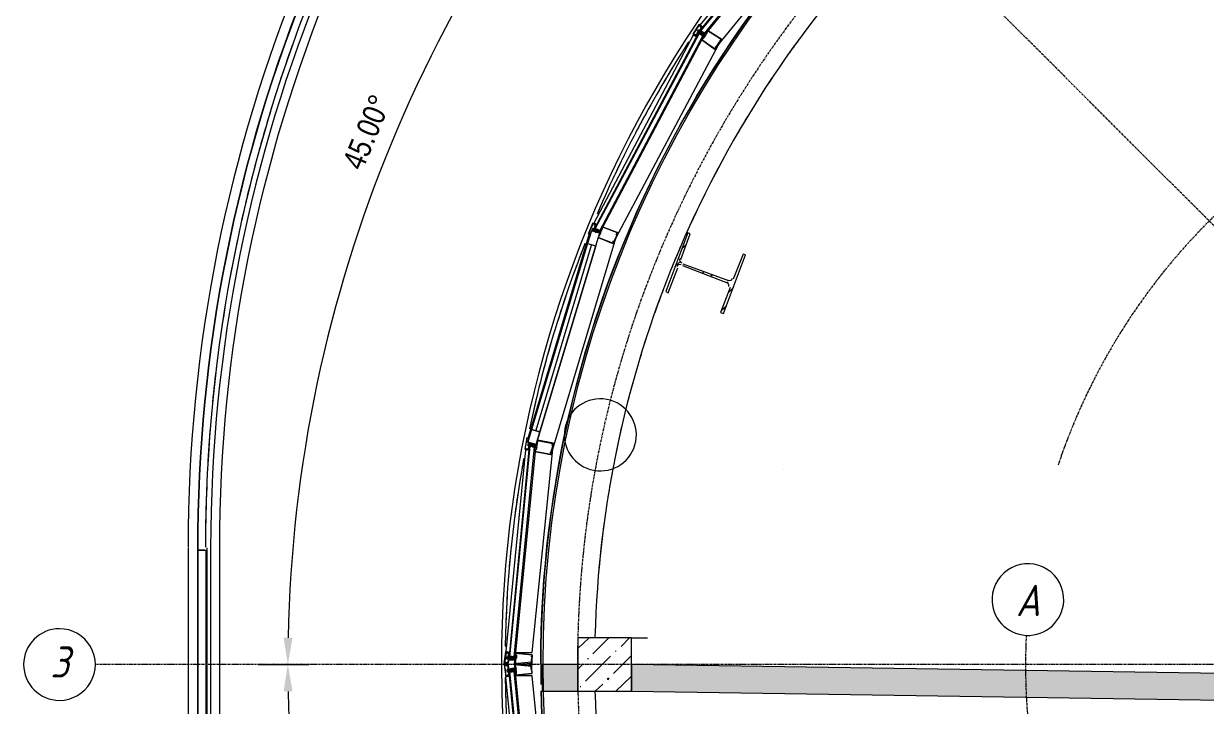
# Model space of a CAD drawing. Header units: millimetres. Extents: x 223 to 163467, y -12002 to 99672.
# Drawn here: x 88694 to 95294, y -280 to 3530 of the extents above; entities that cross this region are included whole.
import ezdxf

# ---------------------------------------------------------------- set-up
doc = ezdxf.new("R2010")
doc.units = ezdxf.units.MM
doc.linetypes.add('ADSK_Линия сетки', pattern=[21, 12, -3, 3, -3])
for name, color, linetype, lineweight in [('A-ANNO-DIMS', 7, 'Continuous', 9), ('S-GRID', 7, 'Continuous', 9), ('S-GRID-IDEN', 7, 'Continuous', 9)]:
    doc.layers.add(name, color=color, linetype=linetype, lineweight=lineweight)
for name, color, linetype in [('PDF _0', 1, 'Continuous'), ('PDF _A-AREA', 7, 'Continuous'), ('PDF _A-CLNG', 7, 'Continuous'), ('PDF _A-DETL', 7, 'Continuous'), ('PDF _A-DETL-GENF', 7, 'Continuous'), ('PDF _A-FLOR', 7, 'Continuous'), ('PDF _A-GLAZ', 7, 'Continuous'), ('PDF _A-GLAZ-CURT', 7, 'Continuous'), ('PDF _A-GLAZ-CWMG', 7, 'Continuous'), ('PDF _A-WALL', 7, 'Continuous'), ('PDF _A-WALL-PATT', 7, 'Continuous'), ('PDF _I-WALL', 7, 'Continuous'), ('PDF _S-BEAM', 7, 'Continuous'), ('PDF _S-COLS', 7, 'Continuous'), ('PDF _S-GRID-IDEN', 7, 'Continuous'), ('PDF _Ограждение', 7, 'Continuous')]:
    doc.layers.add(name, color=color, linetype=linetype)
doc.styles.add('GOST Common_I', font='ARIALN.TTF', dxfattribs={"height": 175})
doc.styles.add('GOST Common_I_6', font='ARIALN.TTF', dxfattribs={"height": 125})
doc.dimstyles.new('Диагональ_-_Gost_2_5мм', dxfattribs={"dimscale": 304.8, "dimtxt": 125.714375, "dimasz": 0.492126, "dimexe": 0.393701, "dimexo": 0.246063, "dimgap": 0.287073, "dimtad": 1, "dimdec": 0, "dimzin": 0, "dimdsep": 46, "dimtxsty": 'GOST Common_I_6', "dimsah": 1, "dimcen": 0.09, "dimdle": 0.393701, "dimazin": 0, "dimtfac": 1, "dimtdec": 4, "dimtix": 1, "dimtmove": 0, "dimatfit": 3, "dimfxl": 1, "dimtvp": 1, "dimtfill": 1, "dimtolj": 1, "dimtzin": 0, "dimarcsym": 2})

# ---------------------------------------------------------------- blocks, each defined once
blk = doc.blocks.new('Ось сетки - D8-489723-1 этаж')
at = {"layer": 'S-GRID-IDEN'}
for start, end in [(360, 180), (180, 360)]:
    blk.add_arc((0, 0), 4, start, end, dxfattribs=at)
blk = doc.blocks.new('*D333')
at = {"layer": 'A-ANNO-DIMS', "color": 0, "lineweight": -2, "transparency": 16777216}
for p, q in [((81110.1, 24600.2), (81311.7, 24398.7)), ((78830.9, 19097.7), (79115.9, 19097.7))]:
    blk.add_line(p, q, dxfattribs=at)
blk.add_arc((86612.7, 19097.7), 7616.7, 136.12837, 178.87163, dxfattribs=at)
at = {"layer": 'A-ANNO-DIMS', "color": 0, "transparency": 16777216}
for points in [[(81104, 24393.9), (81139.7, 24358.9), (81226.8, 24483.5)], [(79022.4, 19247.4), (78972.4, 19247.9), (78995.9, 19097.7)]]:
    blk.add_solid(points, dxfattribs=at)
at = {"layer": 'Defpoints', "color": 0, "transparency": 16777216}
for p in [(81057.1, 24653.2), (80016.4, 22906), (78755.9, 19097.7), (86612.7, 19097.7)]:
    blk.add_point(p, dxfattribs=at)
at = {"layer": 'A-ANNO-DIMS', "color": 0, "transparency": 16777216, "insert": (79437.1, 22069.9), "char_height": 125, "width": 588.088, "attachment_point": 5, "rotation": 67.5, "style": 'GOST Common_I_6', "bg_fill": 3, "box_fill_scale": 1.1, "bg_fill_color": 256, "bg_fill_true_color": 13158600, "bg_fill_transparency": 0}
blk.add_mtext('\\A1;45.00°', dxfattribs=at)
blk = doc.blocks.new('*D334')
at = {"layer": 'A-ANNO-DIMS', "color": 0, "lineweight": -2, "transparency": 16777216}
for p, q in [((86612.7, 26879.4), (86612.7, 26594.4)), ((81110.1, 24600.2), (81311.7, 24398.7))]:
    blk.add_line(p, q, dxfattribs=at)
blk.add_arc((86612.7, 19097.7), 7616.7, 91.12837, 133.87163, dxfattribs=at)
at = {"layer": 'A-ANNO-DIMS', "color": 0, "transparency": 16777216}
for points in [[(86462.4, 26737.9), (86462.9, 26687.9), (86612.7, 26714.4)], [(81351.4, 24570.7), (81316.4, 24606.4), (81226.8, 24483.5)]]:
    blk.add_solid(points, dxfattribs=at)
at = {"layer": 'Defpoints', "color": 0, "transparency": 16777216}
for p in [(86612.7, 26954.4), (84641.3, 26454.9), (81057.1, 24653.2), (86612.7, 19097.7)]:
    blk.add_point(p, dxfattribs=at)
at = {"layer": 'A-ANNO-DIMS', "color": 0, "transparency": 16777216, "insert": (83640.4, 26273.2), "char_height": 125, "width": 588.088, "attachment_point": 5, "rotation": 22.5, "style": 'GOST Common_I_6', "bg_fill": 3, "box_fill_scale": 1.1, "bg_fill_color": 256, "bg_fill_true_color": 13158600, "bg_fill_transparency": 0}
blk.add_mtext('\\A1;45.00°', dxfattribs=at)
blk = doc.blocks.new('*D339')
at = {"layer": 'A-ANNO-DIMS', "color": 0, "lineweight": -2, "transparency": 16777216}
for p, q in [((78830.9, 19097.7), (79115.9, 19097.7)), ((81110.1, 13595.1), (81311.7, 13796.7))]:
    blk.add_line(p, q, dxfattribs=at)
blk.add_arc((86612.7, 19097.7), 7616.7, 181.12837, 223.87163, dxfattribs=at)
at = {"layer": 'A-ANNO-DIMS', "color": 0, "transparency": 16777216}
for points in [[(78972.4, 18947.4), (79022.4, 18947.9), (78995.9, 19097.7)], [(81139.7, 13836.4), (81104, 13801.4), (81226.8, 13711.8)]]:
    blk.add_solid(points, dxfattribs=at)
at = {"layer": 'Defpoints', "color": 0, "transparency": 16777216}
for p in [(78755.9, 19097.7), (86612.7, 19097.7), (79255.5, 17126.3), (81057.1, 13542.1)]:
    blk.add_point(p, dxfattribs=at)
at = {"layer": 'A-ANNO-DIMS', "color": 0, "transparency": 16777216, "insert": (79714.3, 16240.3), "char_height": 125, "width": 588.088, "attachment_point": 5, "rotation": 292.5, "style": 'GOST Common_I_6', "bg_fill": 3, "box_fill_scale": 1.1, "bg_fill_color": 256, "bg_fill_true_color": 13158600, "bg_fill_transparency": 0}
blk.add_mtext('\\A1;45.00°', dxfattribs=at)
blk = doc.blocks.new('*D340')
at = {"layer": 'A-ANNO-DIMS', "color": 0, "lineweight": -2, "transparency": 16777216}
for p, q in [((81110.1, 13595.1), (81311.7, 13796.7)), ((86612.7, 11315.9), (86612.7, 11600.9))]:
    blk.add_line(p, q, dxfattribs=at)
blk.add_arc((86612.7, 19097.7), 7616.7, 226.12837, 268.87163, dxfattribs=at)
at = {"layer": 'A-ANNO-DIMS', "color": 0, "transparency": 16777216}
for points in [[(81316.4, 13588.9), (81351.4, 13624.6), (81226.8, 13711.8)], [(86462.9, 11507.4), (86462.4, 11457.4), (86612.7, 11480.9)]]:
    blk.add_solid(points, dxfattribs=at)
at = {"layer": 'Defpoints', "color": 0, "transparency": 16777216}
for p in [(86612.7, 19097.7), (81057.1, 13542.1), (82804.3, 12501.4), (86612.7, 11240.9)]:
    blk.add_point(p, dxfattribs=at)
at = {"layer": 'A-ANNO-DIMS', "color": 0, "transparency": 16777216, "insert": (83755.3, 12199.3), "char_height": 125, "width": 588.088, "attachment_point": 5, "rotation": 337.5, "style": 'GOST Common_I_6', "bg_fill": 3, "box_fill_scale": 1.1, "bg_fill_color": 256, "bg_fill_true_color": 13158600, "bg_fill_transparency": 0}
blk.add_mtext('\\A1;45.00°', dxfattribs=at)
blk = doc.blocks.new('оси')
at = {"layer": 'S-GRID', "linetype": 'ADSK_Линия сетки'}
for q in [(80374.1, 25336.2), (77921.9, 19097.7)]:
    blk.add_line((86612.7, 19097.7), q, dxfattribs=at)
blk.add_arc((86612.7, 19097.7), 6000, 192.09621, 182.95219, dxfattribs=at)
at = {"layer": 'S-GRID-IDEN', "xscale": 49.99999999999999, "yscale": 49.99999999999999, "zscale": 49.99999999999999, "rotation": 89.99999999989244}
blk.add_blockref('Ось сетки - D8-489723-1 этаж', (77721.9, 19097.7), dxfattribs=at)
at = {"layer": 'S-GRID-IDEN', "insert": (77674, 19201), "char_height": 175, "width": 140.696, "attachment_point": 1, "rotation": 358.79969, "style": 'GOST Common_I'}
blk.add_mtext('\\fGOST Common|b0|i1|c204|p34|;\\W.9;3', dxfattribs=at)
at = {"layer": 'A-ANNO-DIMS'}
dim = blk.add_angular_dim_3p(base=(80016.4, 22906), center=(86612.7, 19097.7), p1=(81057.1, 24653.2), p2=(78755.9, 19097.7), dimstyle='Диагональ_-_Gost_2_5мм', override={"dimpost": '<>', "dimfxl": 6013.290219}, dxfattribs=at)
dim.commit()
dim.dimension.update_dxf_attribs({"geometry": '*D333', "text_midpoint": (79437.1, 22069.9)})
dim = blk.add_angular_dim_3p(base=(84641.3, 26454.9), center=(86612.7, 19097.7), p1=(86612.7, 26954.4), p2=(81057.1, 24653.2), dimstyle='Диагональ_-_Gost_2_5мм', override={"dimpost": '<>', "dimfxl": 6013.290219}, dxfattribs=at)
dim.commit()
dim.dimension.update_dxf_attribs({"geometry": '*D334', "text_midpoint": (83640.4, 26273.2)})
at = {"layer": 'S-GRID-IDEN', "xscale": 49.99999999999998, "yscale": 49.99999999999998, "zscale": 49.99999999999998, "rotation": 357.3315052165576}
blk.add_blockref('Ось сетки - D8-489723-1 этаж', (83125.8, 19460.4), dxfattribs=at)
at = {"layer": 'S-GRID-IDEN', "insert": (83059.4, 19542.9), "char_height": 175, "width": 180.38, "attachment_point": 1, "style": 'GOST Common_I'}
blk.add_mtext('\\fGOST Common|b0|i1|c204|p34|;\\W.9;А', dxfattribs=at)
at = {"layer": 'A-ANNO-DIMS'}
dim = blk.add_angular_dim_3p(base=(79255.5, 17126.3), center=(86612.7, 19097.7), p1=(78755.9, 19097.7), p2=(81057.1, 13542.1), dimstyle='Диагональ_-_Gost_2_5мм', override={"dimpost": '<>', "dimfxl": 6013.290219}, dxfattribs=at)
dim.commit()
dim.dimension.update_dxf_attribs({"geometry": '*D339', "text_midpoint": (79714.3, 16240.3)})
dim = blk.add_angular_dim_3p(base=(82804.3, 12501.4), center=(86612.7, 19097.7), p1=(81057.1, 13542.1), p2=(86612.7, 11240.9), dimstyle='Диагональ_-_Gost_2_5мм', override={"dimpost": '<>', "dimfxl": 6013.290219}, dxfattribs=at)
dim.commit()
dim.dimension.update_dxf_attribs({"geometry": '*D340', "text_midpoint": (83755.3, 12199.3)})
at = {"layer": 'S-GRID', "linetype": 'ADSK_Линия сетки'}
blk.add_arc((86612.7, 19097.7), 3500, 177.33151, 161.43745, dxfattribs=at)

msp = doc.modelspace()

# ---------------------------------------------------------------- hatches: boundary and pattern name
at = {"layer": 'PDF _A-WALL-PATT', "lineweight": 15, "true_color": 0xc0c0c0, "transparency": 33554559}
for points in [[(91786.6, -47), (91587.7, -47), (91587.7, -195.2), (91786.6, -195.2)], [(95384.9, -97.8), (92087.2, -47), (92087.2, -195.2), (95384.9, -246)]]:
    msp.add_hatch(color=9, dxfattribs=at).paths.add_polyline_path(points)
at = {"layer": 'PDF _S-COLS', "lineweight": 15, "transparency": 33554559}
msp.add_hatch(color=256, dxfattribs=at).paths.add_polyline_path([(91956, -119), (91951.7, -123.2), (91947.5, -127.4), (91951.7, -131.7), (91956, -135.9), (91960.2, -131.7), (91964.4, -127.4), (91960.2, -123.2)])

# ---------------------------------------------------------------- linework, layer by layer
at = {"layer": 'PDF _0', "lineweight": 15, "transparency": 33554559}
msp.add_solid([(92933.8, 1045.2), (92933.8, 1040.9), (92929.6, 1045.2)], dxfattribs=at)
at = {"layer": 'PDF _A-AREA', "lineweight": 15}
for centre, radius, start, end in [((98049.5, 608.8), 8340.4, 160.38928, 161.90563), ((98050.8, 608.4), 8341.7, 162.72942, 164.71244), ((98051, 608.3), 8342, 165.06419, 167.36024), ((98050.1, 608.5), 8341, 168.11816, 169.70032), ((98051.8, 608.2), 8342.7, 170.59043, 172.05691), ((98051.8, 608.3), 8342.7, 172.99637, 174.44088), ((98052.6, 608.3), 8343.6, 175.35846, 176.87422), ((98050.4, 608.4), 8341.3, 177.7038, 179.71987)]:
    msp.add_arc(centre, radius, start, end, dxfattribs=at)
at = {"layer": 'PDF _A-CLNG', "lineweight": 15}
for points in [[(91384.5, 58.8), (91384.5, 50.4)], [(91384.5, -42.8), (91384.5, -47)], [(91384.5, -47), (91384.5, -47)]]:
    msp.add_lwpolyline(points, dxfattribs=at)
for centre, radius, start, end in [((97849.5, -88.5), 6481.6, 147.13023, 147.3363), ((97778.5, -42.8), 6397.2, 148.59548, 149.87567), ((97781.1, -44.3), 6400.1, 151.13916, 152.41328), ((97780.3, -43.8), 6399.2, 153.67677, 154.95106), ((97788.7, -47.5), 6408.4, 156.21507, 156.90067), ((97781.9, -44.4), 6400.9, 158.75271, 160.03216), ((97779.9, -43.6), 6398.8, 161.29028, 162.57015), ((97780.9, -43.9), 6399.8, 163.8337, 165.10786), ((97778.9, -43.4), 6397.7, 166.37133, 167.64592), ((97763.5, -40.6), 6382, 169.66691, 170.19012), ((97782.8, -44), 6401.7, 171.4475, 172.72679), ((97778.4, -43.4), 6397.2, 173.98486, 175.26504), ((97781.2, -43.6), 6400.1, 176.52849, 177.80261), ((97776.4, -43.7), 6395.3, 181.61466, 182.87324)]:
    msp.add_arc(centre, radius, start, end, dxfattribs=at)
at = {"layer": 'PDF _A-DETL', "lineweight": 15}
msp.add_circle((97789.7, -43.1), 6197.2, dxfattribs=at)
at = {"layer": 'PDF _A-DETL-GENF', "lineweight": 15}
for points in [[(92468.2, 3517.4), (92472.4, 3517.4), (92463.9, 3521.6), (92455.5, 3508.9), (92447, 3496.2), (92438.5, 3483.5), (92430.1, 3470.8), (92463.9, 3525.9), (92476.6, 3517.4), (92476.6, 3513.2), (92480.9, 3513.2), (92476.6, 3517.4), (92476.6, 3513.2), (92476.6, 3508.9), (92468.2, 3492), (92472.4, 3487.8), (92480.9, 3483.5), (92485.1, 3479.3), (92485.1, 3483.5), (92497.8, 3470.8), (92497.8, 3475.1)], [(92459.7, 3487.8), (92463.9, 3496.2), (92468.2, 3496.2), (92476.6, 3504.7), (92472.4, 3508.9), (92472.4, 3513.2), (92468.2, 3513.2)], [(92472.4, 3517.4), (92472.4, 3517.4)], [(92476.6, 3517.4), (92476.6, 3517.4)], [(92476.6, 3517.4), (92476.6, 3517.4)], [(92476.6, 3508.9), (92476.6, 3508.9)], [(92476.6, 3508.9), (92476.6, 3508.9)], [(92438.5, 3462.4), (92430.1, 3470.8), (92438.5, 3466.6), (92438.5, 3470.8), (92442.8, 3466.6), (92447, 3470.8), (92447, 3466.6), (92455.5, 3479.3), (92455.5, 3483.5), (92459.7, 3487.8), (92455.5, 3487.8), (92459.7, 3496.2), (92463.9, 3492), (92459.7, 3492)], [(92438.5, 3470.8), (92438.5, 3470.8)], [(92438.5, 3466.6), (92438.5, 3466.6)], [(92438.5, 3466.6), (92438.5, 3466.6)], [(92442.8, 3466.6), (92442.8, 3466.6)], [(92442.8, 3466.6), (92442.8, 3466.6)], [(92447, 3462.4), (92447, 3458.1), (92442.8, 3462.4), (92447, 3466.6)], [(92442.8, 3466.6), (92442.8, 3466.6)], [(92442.8, 3462.4), (92442.8, 3462.4)], [(92442.8, 3462.4), (92442.8, 3462.4)], [(92442.8, 3462.4), (92442.8, 3462.4)], [(92447, 3466.6), (92447, 3466.6)], [(92447, 3466.6), (92447, 3466.6)], [(92447, 3462.4), (92447, 3462.4)], [(92447, 3462.4), (92447, 3462.4)], [(92447, 3458.1), (92447, 3458.1)], [(92468.2, 3492), (92459.7, 3483.5), (92451.2, 3466.6)], [(92451.2, 3466.6), (92451.2, 3466.6)], [(92459.7, 3496.2), (92455.5, 3487.8), (92459.7, 3483.5), (92455.5, 3483.5), (92463.9, 3492)], [(92455.5, 3487.8), (92455.5, 3487.8)], [(92459.7, 3492), (92459.7, 3492)], [(92459.7, 3487.8), (92459.7, 3487.8)], [(92459.7, 3483.5), (92459.7, 3483.5)], [(92459.7, 3479.3), (92463.9, 3475.1)], [(92468.2, 3483.5), (92463.9, 3487.8)], [(92476.6, 3483.5), (92472.4, 3487.8), (92468.2, 3483.5), (92476.6, 3479.3), (92497.8, 3466.6), (92502, 3462.4), (92497.8, 3462.4), (92476.6, 3475.1), (92468.2, 3479.3), (92463.9, 3483.5)], [(92493.6, 3458.1), (92489.3, 3453.9), (92489.3, 3458.1), (92476.6, 3470.8), (92472.4, 3470.8), (92463.9, 3475.1), (92463.9, 3479.3), (92472.4, 3475.1)], [(92463.9, 3479.3), (92468.2, 3479.3), (92463.9, 3479.3), (92468.2, 3479.3)], [(92468.2, 3492), (92468.2, 3492)], [(92468.2, 3479.3), (92468.2, 3479.3)], [(92472.4, 3487.8), (92472.4, 3487.8)], [(92476.6, 3475.1), (92480.9, 3475.1), (92476.6, 3479.3), (92476.6, 3475.1), (92472.4, 3475.1), (92476.6, 3483.5), (92476.6, 3479.3)], [(92578.2, 3432.7), (92582.5, 3437), (92586.7, 3441.2), (92510.5, 3492), (92590.9, 3441.2), (92552.8, 3386.2), (92476.6, 3441.2), (92552.8, 3390.4), (92557.1, 3394.6)], [(92497.8, 3458.1), (92485.1, 3445.4), (92480.9, 3445.4), (92476.6, 3441.2), (92480.9, 3449.7)], [(92480.9, 3483.5), (92480.9, 3483.5)], [(92480.9, 3475.1), (92480.9, 3475.1)], [(92480.9, 3470.8), (92493.6, 3462.4), (92489.3, 3462.4), (92493.6, 3466.6), (92493.6, 3470.8)], [(92480.9, 3449.7), (92480.9, 3449.7)], [(92485.1, 3483.5), (92485.1, 3483.5)], [(92485.1, 3479.3), (92485.1, 3479.3)], [(92502, 3479.3), (92502, 3475.1), (92497.8, 3470.8), (92485.1, 3479.3), (92485.1, 3475.1)], [(92485.1, 3453.9), (92489.3, 3453.9)], [(92485.1, 3453.9), (92485.1, 3453.9)], [(92485.1, 3453.9), (92485.1, 3453.9)], [(92485.1, 3449.7), (92485.1, 3449.7)], [(92489.3, 3462.4), (92489.3, 3462.4)], [(92489.3, 3458.1), (92489.3, 3458.1)], [(92489.3, 3453.9), (92489.3, 3453.9)], [(92497.8, 3466.6), (92493.6, 3462.4), (92497.8, 3462.4)], [(92493.6, 3466.6), (92493.6, 3466.6)], [(92493.6, 3462.4), (92493.6, 3462.4)], [(92493.6, 3462.4), (92493.6, 3462.4)], [(92497.8, 3470.8), (92497.8, 3470.8)], [(92497.8, 3470.8), (92497.8, 3470.8)], [(92497.8, 3466.6), (92497.8, 3466.6)], [(92506.3, 3479.3), (92506.3, 3483.5), (92510.5, 3492), (92510.5, 3483.5), (92502, 3466.6)], [(92502, 3479.3), (92502, 3479.3)], [(92502, 3475.1), (92502, 3475.1)], [(92502, 3475.1), (92502, 3475.1)], [(92506.3, 3483.5), (92506.3, 3483.5)], [(92506.3, 3479.3), (92506.3, 3479.3)], [(92510.5, 3483.5), (92510.5, 3483.5)], [(92578.2, 3432.7), (92578.2, 3432.7)], [(92582.5, 3437), (92582.5, 3437)], [(92557.1, 3398.9), (92552.8, 3398.9), (92557.1, 3403.1)], [(92552.8, 3394.6), (92552.8, 3394.6)], [(92557.1, 3403.1), (92557.1, 3403.1)], [(92561.3, 3403.1), (92578.2, 3428.5)], [(92561.3, 3403.1), (92561.3, 3403.1)], [(92578.2, 3428.5), (92578.2, 3428.5)], [(91867.1, 2378.7), (91871.3, 2387.1), (91867.1, 2378.7), (91871.3, 2378.7), (91867.1, 2382.9)], [(91867.1, 2378.7), (91867.1, 2378.7)], [(91875.5, 2412.5), (91879.8, 2412.5), (91871.3, 2416.8), (91884, 2412.5), (91888.2, 2412.5)], [(91871.3, 2387.1), (91871.3, 2387.1)], [(91871.3, 2382.9), (91871.3, 2382.9)], [(91875.5, 2382.9), (91875.5, 2387.1), (91879.8, 2387.1), (91884, 2404.1), (91879.8, 2404.1), (91879.8, 2408.3), (91875.5, 2408.3)], [(91879.8, 2382.9), (91875.5, 2374.4), (91879.8, 2370.2), (91888.2, 2366), (91892.5, 2366), (91896.7, 2361.7)], [(91875.5, 2382.9), (91875.5, 2382.9)], [(91888.2, 2370.2), (91892.5, 2370.2), (91892.5, 2374.4), (91892.5, 2378.7), (91888.2, 2370.2), (91879.8, 2374.4), (91875.5, 2378.7)], [(91879.8, 2412.5), (91879.8, 2412.5)], [(91888.2, 2404.1), (91879.8, 2387.1)], [(91884, 2378.7), (91879.8, 2382.9), (91879.8, 2387.1), (91884, 2387.1)], [(91879.8, 2387.1), (91879.8, 2387.1)], [(91884, 2412.5), (91884, 2412.5)], [(91888.2, 2408.3), (91884, 2408.3)], [(91884, 2408.3), (91884, 2408.3)], [(91884, 2408.3), (91884, 2408.3)], [(91884, 2404.1), (91884, 2404.1)], [(91884, 2404.1), (91884, 2404.1)], [(91884, 2382.9), (91884, 2387.1), (91896.7, 2382.9), (91896.7, 2378.7), (91913.6, 2374.4), (91917.9, 2374.4)], [(91884, 2382.9), (91884, 2382.9)], [(91888.2, 2408.3), (91888.2, 2408.3)], [(91888.2, 2404.1), (91888.2, 2404.1)], [(91922.1, 2382.9), (91917.9, 2382.9), (91913.6, 2378.7), (91917.9, 2378.7), (91913.6, 2370.2), (91900.9, 2378.7), (91896.7, 2374.4), (91892.5, 2378.7)], [(91896.7, 2382.9), (91896.7, 2382.9)], [(91896.7, 2378.7), (91896.7, 2378.7)], [(91998.3, 2349), (92002.5, 2353.3), (92006.8, 2361.7), (91922.1, 2395.6), (92011, 2361.7), (91985.6, 2302.5), (91900.9, 2336.3), (91981.4, 2302.5), (91985.6, 2306.7)], [(91913.6, 2378.7), (91913.6, 2378.7)], [(91917.9, 2387.1), (91922.1, 2395.6), (91922.1, 2387.1), (91917.9, 2370.2)], [(91917.9, 2387.1), (91917.9, 2387.1)], [(91917.9, 2382.9), (91917.9, 2382.9)], [(91917.9, 2378.7), (91917.9, 2378.7)], [(91922.1, 2387.1), (91922.1, 2387.1)], [(91854.4, 2353.3), (91845.9, 2357.5), (91854.4, 2353.3)], [(91854.4, 2357.5), (91854.4, 2361.7), (91858.6, 2357.5)], [(91854.4, 2361.7), (91854.4, 2361.7)], [(91871.3, 2374.4), (91871.3, 2374.4)], [(91875.5, 2374.4), (91871.3, 2370.2), (91871.3, 2374.4)], [(91875.5, 2374.4), (91875.5, 2374.4)], [(91892.5, 2374.4), (91913.6, 2366), (91917.9, 2366), (91913.6, 2361.7), (91892.5, 2370.2), (91879.8, 2374.4), (91879.8, 2370.2)], [(91879.8, 2374.4), (91879.8, 2374.4)], [(91892.5, 2370.2), (91896.7, 2370.2), (91896.7, 2366), (91909.4, 2361.7), (91909.4, 2353.3)], [(91913.6, 2366), (91913.6, 2370.2), (91909.4, 2361.7), (91913.6, 2361.7), (91905.2, 2344.8)], [(91909.4, 2361.7), (91909.4, 2366), (91909.4, 2370.2)], [(91909.4, 2366), (91909.4, 2366)], [(91909.4, 2361.7), (91909.4, 2361.7)], [(91909.4, 2361.7), (91909.4, 2361.7)], [(91909.4, 2357.5), (91909.4, 2357.5)], [(91909.4, 2353.3), (91909.4, 2353.3)], [(91913.6, 2374.4), (91913.6, 2374.4)], [(91913.6, 2370.2), (91913.6, 2370.2)], [(91913.6, 2370.2), (91913.6, 2370.2)], [(91985.6, 2310.9), (91981.4, 2310.9), (91985.6, 2315.2)], [(91985.6, 2319.4), (91985.6, 2319.4)], [(91985.6, 2315.2), (91985.6, 2315.2)], [(91985.6, 2310.9), (91985.6, 2310.9)], [(91989.8, 2315.2), (92002.5, 2344.8)], [(91998.3, 2349), (91998.3, 2349)], [(92002.5, 2357.5), (92002.5, 2357.5)], [(92002.5, 2353.3), (92002.5, 2353.3)], [(91503, 1151), (91494.5, 1155.2), (91494.5, 1167.9), (91498.8, 1184.9), (91503, 1201.8), (91503, 1214.5), (91511.5, 1214.5), (91503, 1218.7), (91490.3, 1155.2), (91503, 1151), (91498.8, 1155.2)], [(91507.2, 1210.3), (91511.5, 1210.3)], [(91511.5, 1210.3), (91511.5, 1210.3)], [(91524.2, 1180.6), (91515.7, 1184.9), (91519.9, 1184.9), (91519.9, 1193.3)], [(91515.7, 1180.6), (91515.7, 1189.1), (91515.7, 1193.3)], [(91515.7, 1189.1), (91515.7, 1189.1)], [(91524.2, 1189.1), (91519.9, 1189.1)], [(91524.2, 1184.9), (91524.2, 1189.1), (91536.9, 1184.9), (91541.1, 1184.9)], [(91562.3, 1206), (91651.2, 1189.1), (91638.5, 1125.6), (91545.3, 1142.5), (91545.3, 1155.2)], [(91562.3, 1197.6), (91558, 1176.4), (91553.8, 1176.4), (91553.8, 1172.2)], [(91642.7, 1176.4), (91642.7, 1180.6), (91646.9, 1180.6), (91646.9, 1184.9), (91562.3, 1201.8)], [(91562.3, 1197.6), (91562.3, 1197.6)], [(91528.4, 1172.2), (91519.9, 1176.4), (91515.7, 1180.6), (91511.5, 1176.4), (91511.5, 1172.2), (91511.5, 1159.5), (91507.2, 1159.5), (91507.2, 1155.2), (91503, 1155.2), (91498.8, 1159.5)], [(91498.8, 1159.5), (91498.8, 1159.5)], [(91503, 1151), (91503, 1151)], [(91507.2, 1184.9), (91507.2, 1180.6), (91511.5, 1180.6)], [(91507.2, 1180.6), (91507.2, 1180.6)], [(91507.2, 1159.5), (91507.2, 1159.5)], [(91507.2, 1155.2), (91507.2, 1155.2)], [(91507.2, 1151), (91507.2, 1151)], [(91511.5, 1151), (91507.2, 1151)], [(91511.5, 1184.9), (91511.5, 1184.9)], [(91511.5, 1184.9), (91511.5, 1184.9)], [(91515.7, 1184.9), (91515.7, 1176.4), (91511.5, 1155.2)], [(91511.5, 1180.6), (91511.5, 1180.6)], [(91511.5, 1155.2), (91511.5, 1155.2)], [(91511.5, 1151), (91511.5, 1151)], [(91515.7, 1180.6), (91515.7, 1180.6)], [(91515.7, 1176.4), (91515.7, 1176.4)], [(91515.7, 1172.2), (91519.9, 1172.2), (91532.6, 1172.2), (91532.6, 1167.9), (91549.6, 1167.9), (91549.6, 1163.7), (91553.8, 1163.7), (91553.8, 1167.9)], [(91519.9, 1184.9), (91519.9, 1184.9)], [(91519.9, 1172.2), (91519.9, 1176.4), (91532.6, 1176.4)], [(91519.9, 1176.4), (91519.9, 1176.4)], [(91532.6, 1184.9), (91524.2, 1184.9), (91524.2, 1180.6), (91532.6, 1180.6), (91558, 1176.4), (91558, 1172.2), (91532.6, 1176.4), (91536.9, 1176.4), (91532.6, 1180.6), (91532.6, 1176.4), (91528.4, 1172.2), (91532.6, 1184.9), (91532.6, 1180.6)], [(91524.2, 1184.9), (91524.2, 1184.9)], [(91536.9, 1184.9), (91536.9, 1184.9)], [(91536.9, 1176.4), (91536.9, 1176.4)], [(91536.9, 1172.2), (91553.8, 1167.9), (91549.6, 1167.9)], [(91549.6, 1172.2), (91553.8, 1176.4), (91549.6, 1176.4), (91553.8, 1180.6), (91541.1, 1180.6)], [(91549.6, 1172.2), (91549.6, 1172.2)], [(91558, 1167.9), (91553.8, 1151), (91549.6, 1151), (91549.6, 1142.5), (91634.2, 1125.6), (91638.5, 1134.1)], [(91549.6, 1159.5), (91549.6, 1159.5)], [(91549.6, 1159.5), (91549.6, 1159.5)], [(91549.6, 1155.2), (91549.6, 1155.2)], [(91549.6, 1155.2), (91549.6, 1155.2)], [(91553.8, 1180.6), (91553.8, 1180.6)], [(91553.8, 1180.6), (91553.8, 1180.6)], [(91553.8, 1172.2), (91553.8, 1172.2)], [(91553.8, 1167.9), (91553.8, 1167.9)], [(91553.8, 1167.9), (91553.8, 1167.9)], [(91553.8, 1167.9), (91553.8, 1167.9)], [(91553.8, 1163.7), (91553.8, 1163.7)], [(91558, 1184.9), (91558, 1184.9)], [(91558, 1180.6), (91558, 1184.9)], [(91558, 1176.4), (91558, 1176.4)], [(91634.2, 1134.1), (91634.2, 1138.3), (91638.5, 1138.3)], [(91634.2, 1134.1), (91634.2, 1134.1)], [(91638.5, 1142.5), (91646.9, 1172.2)], [(91638.5, 1142.5), (91638.5, 1142.5)], [(91642.7, 1176.4), (91642.7, 1176.4)], [(91642.7, 1172.2), (91642.7, 1172.2)], [(91646.9, 1180.6), (91646.9, 1180.6)], [(91388.7, 16.5), (91397.2, 20.7), (91401.4, 20.7)], [(91397.2, -8.9), (91397.2, -4.7), (91397.2, -0.4), (91401.4, 12.3), (91397.2, 12.3), (91397.2, 16.5), (91392.9, 16.5)], [(91397.2, 20.7), (91397.2, 20.7)], [(91401.4, 20.7), (91401.4, 20.7)], [(91401.4, 20.7), (91401.4, 20.7)], [(91401.4, 16.5), (91401.4, -4.7), (91405.6, -4.7), (91405.6, -8.9), (91401.4, -8.9)], [(91401.4, 16.5), (91401.4, 16.5)], [(91401.4, 16.5), (91401.4, 16.5)], [(91405.6, 20.7), (91405.6, 20.7)], [(91528.4, 3.8), (91532.6, 8), (91439.5, 16.5), (91532.6, 8), (91528.4, -55.5), (91431, -47), (91435.3, -34.3)], [(91435.3, -0.4), (91435.3, 3.8)], [(91439.5, 8), (91439.5, 16.5), (91439.5, 8), (91443.7, 8), (91443.7, -8.9)], [(91439.5, 8), (91439.5, 8)], [(91439.5, 3.8), (91439.5, 3.8)], [(91443.7, 8), (91443.7, 8)], [(91528.4, 3.8), (91528.4, 3.8)], [(91392.9, -8.9), (91397.2, -8.9), (91397.2, -17.4), (91397.2, -34.3), (91392.9, -34.3), (91392.9, -38.5), (91388.7, -38.5), (91384.5, -34.3)], [(91384.5, -34.3), (91384.5, -34.3)], [(91388.7, -42.8), (91388.7, -38.5), (91384.5, -38.5)], [(91388.7, -47), (91388.7, -51.2), (91384.5, -51.2)], [(91397.2, -76.6), (91392.9, -76.6), (91392.9, -85.1), (91397.2, -85.1), (91397.2, -72.4), (91397.2, -55.5), (91392.9, -55.5), (91392.9, -51.2), (91388.7, -51.2), (91384.5, -55.5)], [(91384.5, -55.5), (91384.5, -55.5)], [(91388.7, -38.5), (91388.7, -38.5)], [(91388.7, -42.8), (91388.7, -42.8)], [(91388.7, -42.8), (91388.7, -42.8)], [(91388.7, -47), (91388.7, -47)], [(91388.7, -47), (91388.7, -47)], [(91388.7, -51.2), (91388.7, -51.2)], [(91392.9, -4.7), (91392.9, -13.1), (91397.2, -13.1)], [(91392.9, -4.7), (91392.9, -4.7)], [(91392.9, -13.1), (91392.9, -13.1)], [(91392.9, -34.3), (91392.9, -34.3)], [(91392.9, -38.5), (91392.9, -38.5)], [(91392.9, -42.8), (91392.9, -42.8)], [(91392.9, -42.8), (91392.9, -42.8)], [(91392.9, -42.8), (91392.9, -42.8)], [(91397.2, -42.8), (91392.9, -42.8)], [(91392.9, -47), (91392.9, -47)], [(91392.9, -51.2), (91392.9, -47), (91397.2, -47), (91397.2, -51.2), (91401.4, -72.4)], [(91392.9, -47), (91392.9, -47)], [(91392.9, -51.2), (91392.9, -51.2)], [(91392.9, -55.5), (91392.9, -55.5)], [(91397.2, -8.9), (91397.2, -8.9)], [(91397.2, -8.9), (91397.2, -8.9)], [(91397.2, -17.4), (91397.2, -17.4)], [(91401.4, -17.4), (91397.2, -38.5)], [(91397.2, -38.5), (91397.2, -38.5)], [(91397.2, -38.5), (91397.2, -38.5)], [(91397.2, -42.8), (91397.2, -42.8)], [(91397.2, -47), (91397.2, -47)], [(91397.2, -51.2), (91397.2, -51.2)], [(91397.2, -51.2), (91397.2, -51.2)], [(91401.4, -4.7), (91401.4, -17.4), (91405.6, -17.4), (91405.6, -13.1)], [(91401.4, -4.7), (91401.4, -4.7)], [(91405.6, -8.9), (91418.3, -8.9), (91443.7, -13.1), (91439.5, -17.4), (91418.3, -13.1), (91405.6, -13.1), (91401.4, -13.1)], [(91401.4, -17.4), (91401.4, -17.4)], [(91414.1, -8.9), (91405.6, -4.7), (91418.3, -4.7)], [(91405.6, -4.7), (91405.6, -4.7)], [(91405.6, -8.9), (91405.6, -8.9)], [(91405.6, -13.1), (91405.6, -13.1)], [(91439.5, -21.6), (91439.5, -25.8), (91435.3, -25.8), (91435.3, -21.6), (91418.3, -21.6), (91418.3, -17.4), (91418.3, -21.6), (91405.6, -17.4), (91414.1, -17.4)], [(91405.6, -17.4), (91405.6, -17.4)], [(91439.5, -68.2), (91439.5, -63.9), (91435.3, -63.9), (91435.3, -68.2), (91418.3, -68.2), (91418.3, -72.4), (91418.3, -68.2), (91405.6, -72.4), (91414.1, -72.4)], [(91418.3, -13.1), (91422.6, -13.1), (91418.3, -8.9), (91418.3, -13.1), (91414.1, -17.4), (91414.1, -8.9), (91418.3, -8.9)], [(91418.3, -4.7), (91418.3, -4.7)], [(91439.5, -0.4), (91439.5, -8.9), (91422.6, -8.9)], [(91422.6, -4.7), (91439.5, -4.7)], [(91422.6, -4.7), (91422.6, -4.7)], [(91422.6, -17.4), (91439.5, -21.6), (91435.3, -17.4), (91435.3, -13.1), (91435.3, -8.9), (91439.5, -8.9)], [(91422.6, -13.1), (91422.6, -13.1)], [(91528.4, -93.6), (91532.6, -97.8), (91439.5, -106.3), (91532.6, -97.8), (91528.4, -34.3), (91431, -42.8), (91435.3, -55.5)], [(91435.3, -8.9), (91435.3, -8.9)], [(91439.5, -13.1), (91439.5, -17.4), (91439.5, -38.5), (91435.3, -38.5), (91435.3, -42.8), (91524.2, -51.2), (91524.2, -47), (91524.2, -38.5)], [(91435.3, -13.1), (91435.3, -13.1)], [(91435.3, -17.4), (91435.3, -17.4)], [(91435.3, -21.6), (91435.3, -21.6)], [(91435.3, -25.8), (91439.5, -25.8)], [(91435.3, -30.1), (91435.3, -30.1)], [(91435.3, -30.1), (91435.3, -30.1)], [(91435.3, -34.3), (91435.3, -34.3)], [(91435.3, -34.3), (91435.3, -34.3)], [(91435.3, -34.3), (91435.3, -34.3)], [(91443.7, -72.4), (91439.5, -51.2), (91435.3, -51.2), (91435.3, -47), (91524.2, -38.5), (91524.2, -42.8), (91524.2, -51.2)], [(91435.3, -55.5), (91435.3, -55.5)], [(91435.3, -55.5), (91435.3, -55.5)], [(91435.3, -55.5), (91435.3, -55.5)], [(91435.3, -59.7), (91435.3, -59.7)], [(91435.3, -59.7), (91435.3, -59.7)], [(91435.3, -63.9), (91439.5, -63.9)], [(91439.5, -0.4), (91439.5, -0.4)], [(91439.5, -4.7), (91439.5, -4.7)], [(91439.5, -8.9), (91439.5, -8.9)], [(91439.5, -8.9), (91439.5, -8.9)], [(91439.5, -8.9), (91439.5, -8.9)], [(91439.5, -13.1), (91439.5, -13.1)], [(91439.5, -17.4), (91439.5, -17.4)], [(91439.5, -21.6), (91439.5, -21.6)], [(91439.5, -25.8), (91439.5, -25.8)], [(91439.5, -34.3), (91439.5, -34.3)], [(91439.5, -55.5), (91439.5, -55.5)], [(91439.5, -63.9), (91439.5, -63.9)], [(91528.4, -8.9), (91524.2, -38.5), (91524.2, -42.8)], [(91524.2, -38.5), (91524.2, -38.5)], [(91524.2, -42.8), (91524.2, -42.8)], [(91528.4, -80.9), (91524.2, -51.2), (91524.2, -47)], [(91524.2, -47), (91524.2, -47)], [(91524.2, -51.2), (91524.2, -51.2)], [(91528.4, -0.4), (91528.4, -0.4)], [(91528.4, -4.7), (91528.4, -0.4)], [(91528.4, -4.7), (91528.4, -4.7)], [(91528.4, -8.9), (91528.4, -8.9)], [(91388.7, -106.3), (91397.2, -110.5), (91405.6, -110.5)], [(91392.9, -80.9), (91397.2, -80.9), (91397.2, -72.4), (91392.9, -76.6), (91392.9, -85.1)], [(91392.9, -76.6), (91392.9, -76.6)], [(91397.2, -80.9), (91397.2, -85.1), (91397.2, -89.3), (91401.4, -102), (91397.2, -102), (91397.2, -106.3), (91392.9, -106.3)], [(91392.9, -85.1), (91392.9, -85.1)], [(91397.2, -72.4), (91397.2, -72.4)], [(91397.2, -80.9), (91397.2, -80.9)], [(91397.2, -80.9), (91397.2, -80.9)], [(91397.2, -110.5), (91397.2, -110.5)], [(91405.6, -80.9), (91418.3, -80.9), (91443.7, -76.6), (91439.5, -72.4), (91418.3, -76.6), (91405.6, -76.6), (91401.4, -76.6)], [(91401.4, -85.1), (91401.4, -72.4), (91405.6, -72.4), (91405.6, -76.6)], [(91401.4, -72.4), (91401.4, -72.4)], [(91401.4, -106.3), (91401.4, -85.1), (91405.6, -85.1), (91405.6, -80.9), (91401.4, -80.9)], [(91401.4, -85.1), (91401.4, -85.1)], [(91401.4, -106.3), (91401.4, -106.3)], [(91401.4, -106.3), (91401.4, -106.3)], [(91401.4, -110.5), (91401.4, -110.5)], [(91401.4, -110.5), (91401.4, -110.5)], [(91401.4, -110.5), (91401.4, -110.5)], [(91405.6, -72.4), (91405.6, -72.4)], [(91405.6, -76.6), (91405.6, -76.6)], [(91414.1, -80.9), (91405.6, -85.1), (91418.3, -85.1)], [(91405.6, -80.9), (91405.6, -80.9)], [(91405.6, -85.1), (91405.6, -85.1)], [(91405.6, -110.5), (91405.6, -110.5)], [(91418.3, -76.6), (91422.6, -76.6), (91418.3, -80.9), (91418.3, -76.6), (91414.1, -72.4), (91414.1, -80.9), (91418.3, -80.9)], [(91418.3, -85.1), (91418.3, -85.1)], [(91422.6, -72.4), (91439.5, -68.2), (91435.3, -72.4), (91435.3, -76.6), (91435.3, -80.9), (91439.5, -80.9)], [(91422.6, -76.6), (91422.6, -76.6)], [(91439.5, -89.3), (91439.5, -80.9), (91422.6, -80.9)], [(91422.6, -85.1), (91439.5, -85.1)], [(91422.6, -85.1), (91422.6, -85.1)], [(91435.3, -68.2), (91435.3, -68.2)], [(91435.3, -72.4), (91435.3, -72.4)], [(91435.3, -76.6), (91435.3, -76.6)], [(91435.3, -80.9), (91435.3, -80.9)], [(91435.3, -89.3), (91435.3, -93.6)], [(91439.5, -68.2), (91439.5, -68.2)], [(91439.5, -72.4), (91439.5, -72.4)], [(91439.5, -76.6), (91439.5, -72.4)], [(91439.5, -72.4), (91439.5, -72.4)], [(91439.5, -76.6), (91439.5, -76.6)], [(91439.5, -80.9), (91439.5, -80.9)], [(91439.5, -97.8), (91439.5, -106.3), (91439.5, -97.8), (91443.7, -97.8), (91443.7, -80.9)], [(91439.5, -80.9), (91439.5, -80.9)], [(91439.5, -80.9), (91439.5, -80.9)], [(91439.5, -85.1), (91439.5, -85.1)], [(91439.5, -89.3), (91439.5, -89.3)], [(91439.5, -93.6), (91439.5, -93.6)], [(91439.5, -97.8), (91439.5, -97.8)], [(91443.7, -97.8), (91443.7, -97.8)], [(91528.4, -80.9), (91528.4, -80.9)], [(91528.4, -85.1), (91528.4, -89.3)], [(91528.4, -85.1), (91528.4, -85.1)], [(91528.4, -89.3), (91528.4, -89.3)], [(91528.4, -93.6), (91528.4, -93.6)]]:
    msp.add_lwpolyline(points, dxfattribs=at)
for points in [[(91871.3, 2416.8), (91867.1, 2404.1), (91858.6, 2387.1), (91854.4, 2374.4), (91845.9, 2357.5)], [(91871.3, 2374.4), (91875.5, 2387.1), (91871.3, 2387.1), (91875.5, 2382.9)], [(91884, 2378.7), (91884, 2382.9), (91892.5, 2378.7)], [(91511.5, 1176.4), (91507.2, 1176.4), (91511.5, 1189.1), (91515.7, 1189.1)], [(91384.5, 25), (91397.2, 20.7), (91384.5, 20.7), (91384.5, 8), (91384.5, -8.9), (91380.2, -25.8), (91380.2, -38.5), (91388.7, -42.8), (91376, -42.8)], [(91384.5, -114.7), (91397.2, -110.5), (91384.5, -110.5), (91384.5, -97.8), (91384.5, -80.9), (91380.2, -63.9), (91380.2, -51.2), (91388.7, -47), (91376, -47)], [(91397.2, -17.4), (91392.9, -17.4), (91392.9, -4.7), (91397.2, -4.7)]]:
    msp.add_lwpolyline(points, close=True, dxfattribs=at)
at = {"layer": 'PDF _A-FLOR', "lineweight": 15}
msp.add_lwpolyline([(101363.2, 5283, 0.600453), (91360, -43.6, 1), (104199.5, -43.6, 0.247585), (101404.5, 5255)], format="xyb", dxfattribs=at)
for centre, radius, start, end in [((97779.7, -43.6), 5899, 143.61881, 144.96463), ((97779.8, -43.6), 5899.2, 146.2171, 147.56839), ((97781.6, -44.6), 5901.2, 148.81556, 150.17189), ((97779.5, -43.4), 5898.8, 151.41365, 152.77601), ((97780.7, -44), 5900.1, 154.01184, 155.3794), ((97779.2, -43.3), 5898.5, 156.61002, 157.98894), ((97778.5, -43.1), 5897.8, 159.20823, 160.59831), ((97780, -43.6), 5899.3, 161.80684, 163.20754), ((97777.3, -42.9), 5896.5, 164.41006, 165.82791), ((97777.5, -43.1), 5896.8, 167.00836, 168.44813), ((97783.5, -44.2), 5902.8, 169.6074, 171.08961), ((97780.3, -43.6), 5899.7, 172.20527, 174.79779)]:
    msp.add_arc(centre, radius, start, end, dxfattribs=at)
at = {"layer": 'PDF _A-GLAZ', "lineweight": 15}
for points in [[(91841.7, 2302.5), (91888.2, 2289.8), (91909.4, 2361.7), (91862.8, 2374.4)], [(91888.2, 2289.8), (91909.4, 2361.7), (91862.8, 2374.4), (91841.7, 2302.5)], [(91841.7, 2302.5), (91528.4, 1265.3)], [(91575, 1252.6), (91888.2, 2289.8)], [(91528.4, 1265.3), (91575, 1252.6), (91553.8, 1180.6), (91507.2, 1193.3)], [(91553.8, 1180.6), (91575, 1252.6), (91528.4, 1265.3), (91507.2, 1193.3)]]:
    msp.add_lwpolyline(points, close=True, dxfattribs=at)
for points in [[(91909.4, 2361.7), (91862.8, 2374.4)], [(91553.8, 1261.1), (91862.8, 2294)], [(91507.2, 1193.3), (91553.8, 1180.6)]]:
    msp.add_lwpolyline(points, dxfattribs=at)
at = {"layer": 'PDF _A-GLAZ-CURT', "lineweight": 15}
for points in [[(92493.6, 3475.1), (93276.7, 4436), (93259.8, 4453), (92472.4, 3492)], [(91909.4, 2374.4), (92485.1, 3462.4), (92463.9, 3475.1), (91884, 2387.1)], [(91431, -4.7), (91545.3, 1167.9), (91519.9, 1172.2), (91405.6, -4.7)], [(91405.6, -85.1), (91524.2, -1278.9), (91549.6, -1278.9), (91431, -85.1)]]:
    msp.add_lwpolyline(points, close=True, dxfattribs=at)
at = {"layer": 'PDF _A-GLAZ-CWMG', "lineweight": 15}
for points in [[(93238.6, 4440.3), (92468.2, 3492)], [(93213.2, 4431.8), (92468.2, 3521.6)], [(91549.6, 1142.5), (91439.5, 20.7), (91532.6, 20.7), (91646.9, 1155.2), (91998.3, 2332.1), (92574, 3415.8), (93352.9, 4368.3)], [(93251.3, 4393.7), (92514.7, 3492)], [(92447, 3500.5), (92447, 3496.2)], [(92430.1, 3466.6), (91875.5, 2416.8)], [(92459.7, 3479.3), (91879.8, 2387.1)], [(92476.6, 3437), (91926.3, 2395.6)], [(92447, 3496.2), (92447, 3496.2)], [(91900.9, 2336.3), (91985.6, 2302.5), (92011, 2361.7), (91922.1, 2395.6), (91913.6, 2374.4), (91879.8, 2387.1), (91888.2, 2412.5), (91871.3, 2416.8), (91845.9, 2357.5), (91854.4, 2353.3)], [(91858.6, 2391.4), (91858.6, 2387.1)], [(91858.6, 2387.1), (91858.6, 2387.1)], [(91850.1, 2357.5), (91507.2, 1214.5)], [(91871.3, 2370.2), (91875.5, 2374.4), (91888.2, 2366)], [(91875.5, 2370.2), (91875.5, 2370.2)], [(91511.5, 1214.5), (91503, 1218.7), (91490.3, 1155.2), (91511.5, 1151), (91515.7, 1172.2), (91549.6, 1167.9), (91545.3, 1142.5), (91638.5, 1125.6), (91651.2, 1189.1), (91562.3, 1206)], [(91536.9, 1184.9), (91519.9, 1189.1), (91519.9, 1193.3)], [(91519.9, 1189.1), (91519.9, 1189.1)], [(91494.5, 1151), (91384.5, 25)], [(91515.7, 1172.2), (91405.6, 20.7), (91409.9, 20.7)], [(91498.8, 1184.9), (91498.8, 1184.9)], [(91498.8, 1184.9), (91498.8, 1184.9)], [(91435.3, 20.7), (91439.5, 20.7)], [(91498.8, -1262), (91384.5, -114.7)], [(91519.9, -1283.1), (91405.6, -110.5), (91409.9, -110.5)], [(91439.5, -110.5), (91435.3, -110.5)], [(93348.7, -4458.1), (92582.5, -3522.5), (92002.5, -2438.8), (91646.9, -1266.2), (91532.6, -110.5), (91439.5, -110.5), (91549.6, -1253.5)]]:
    msp.add_lwpolyline(points, dxfattribs=at)
for points in [[(92463.9, 3525.9), (92430.1, 3470.8), (92447, 3458.1), (92459.7, 3479.3), (92489.3, 3458.1), (92476.6, 3441.2), (92552.8, 3386.2), (92590.9, 3441.2), (92510.5, 3492), (92497.8, 3475.1), (92468.2, 3492), (92480.9, 3513.2)], [(91376, -42.8), (91397.2, -42.8), (91401.4, -21.6), (91435.3, -21.6), (91431, -47), (91528.4, -55.5), (91532.6, 8), (91439.5, 16.5), (91435.3, -4.7), (91401.4, -0.4), (91405.6, 20.7), (91384.5, 25)], [(91376, -47), (91384.5, -114.7), (91405.6, -110.5), (91401.4, -89.3), (91435.3, -85.1), (91439.5, -106.3), (91532.6, -97.8), (91528.4, -34.3), (91431, -42.8), (91435.3, -68.2), (91401.4, -72.4), (91397.2, -47)]]:
    msp.add_lwpolyline(points, close=True, dxfattribs=at)
at = {"layer": 'PDF _A-WALL', "lineweight": 15}
for points in [[(91786.6, -47), (91587.7, -47), (91587.7, -195.2), (91786.6, -195.2)], [(95384.9, -97.8), (92087.2, -47), (92087.2, -195.2), (95384.9, -246)]]:
    msp.add_lwpolyline(points, close=True, dxfattribs=at)
msp.add_lwpolyline([(92087.2, -47), (92087.2, -195.2)], dxfattribs=at)
at = {"layer": 'PDF _I-WALL', "lineweight": 15}
msp.add_lwpolyline([(91580.1, -43.6, -0.517528), (99843.7, 5802.4, 0.521271), (91580.6, -117.3, 0.00163), (91581.2, -157.7)], format="xyb", dxfattribs=at)
for points in [[(89615, -698.9), (89615, 604.9)], [(89716.6, 604.9), (89716.6, -698.9)], [(91384.5, -42.8), (91384.5, -47)], [(91583.4, -47), (91587.7, -47)], [(91786.6, -47), (91786.6, -47)], [(91786.6, -195.2), (91786.6, -195.2)]]:
    msp.add_lwpolyline(points, dxfattribs=at)
msp.add_lwpolyline([(91581.9, -193.3, 0.349124), (96529.5, -6115.8, -0.349124)], format="xyb", close=True, dxfattribs=at)
for centre, radius, start, end in [((98050.7, 608.4), 8439, 135.0824, 180), ((98050.7, 608.4), 8341.7, 135.0824, 180), ((97779.7, -43.6), 5899.1, 136.45568, 178.54431), ((97779.7, -43.6), 6398.6, 147.20031, 156.80789), ((97779.7, -43.6), 6398.6, 158.48875, 168.16775), ((97779.7, -43.6), 6398.6, 169.76071, 179.11008), ((97779.7, -43.6), 6398.5, 180.68112, 190.46453), ((97779.7, -43.6), 5899.1, 181.45569, 223.54432)]:
    msp.add_arc(centre, radius, start, end, dxfattribs=at)
at = {"layer": 'PDF _S-BEAM', "lineweight": 15}
for points in [[(92108.4, 6514.6, 0.19895), (89665.8, 592.2, -0.198356), (92104.1, 6518.8, -0.20117), (95804, 8051.2, 0.199969), (92108.4, 6518.8)], [(95655.8, -8098.7, -0.19105), (92154.9, -6595.9, -0.203197), (89712.3, -576.2), (89712.3, 592.2)], [(95655.8, -8094.5, -0.191698), (92159.1, -6595.9, -0.202925), (89716.6, -576.2), (89716.6, 592.2)]]:
    msp.add_lwpolyline(points, format="xyb", dxfattribs=at)
msp.add_lwpolyline([(89665.8, -576.2), (89665.8, 592.2), (89665.8, -576.2)], dxfattribs=at)
msp.add_lwpolyline([(89670, 592.2), (89708.1, 592.2)], close=True, dxfattribs=at)
at = {"layer": 'PDF _S-COLS', "lineweight": 15}
for points in [[(92362.3, 2213.6), (92413.1, 2357.5), (92400.4, 2361.7), (92277.7, 2035.8), (92290.4, 2027.3), (92345.4, 2167)], [(92366.6, 2272.8), (92392, 2298.2)], [(92328.5, 2175.5), (92362.3, 2205.1)], [(92370.8, 2179.7), (92624.8, 2082.3)], [(92629, 2095), (92375, 2188.2)], [(92637.5, 2056.9), (92582.5, 1917.2), (92599.4, 1913), (92722.2, 2239), (92709.5, 2243.2), (92654.4, 2103.5)], [(92485.1, 2137.4), (92489.3, 2145.8)], [(92527.4, 2120.4), (92535.9, 2128.9)], [(92624.8, 2027.3), (92650.2, 2052.7)], [(92586.7, 1929.9), (92616.3, 1955.3)], [(91786.6, 41.9), (91850.1, 101.2)], [(91871.3, 12.3), (91960.2, 101.2)], [(92027.9, 54.6), (92074.5, 101.2)], [(92087.2, 101.2), (92176.1, 101.2)], [(91985.6, -97.8), (92087.2, 3.8)], [(91998.3, 25), (91998.3, 29.2)], [(91786.6, -72.4), (91816.3, -42.8)], [(91829, -140.1), (91968.7, -0.4)], [(91841.7, -13.1), (91845.9, -13.1)], [(91998.3, -195.2), (92083, -114.7)], [(91799.3, -169.8), (91803.6, -169.8)], [(91884, -195.2), (91926.3, -157.1)]]:
    msp.add_lwpolyline(points, dxfattribs=at)
msp.add_lwpolyline([(91786.6, -195.2), (92087.2, -195.2), (92087.2, 101.2), (91786.6, 101.2)], close=True, dxfattribs=at)
for centre, start, end in [((92356.7, 2166.3), 69.23763, 159.23759), ((92373.6, 2212.9), 159.23763, 249.23759), ((92610.7, 2068.9), 339.23763, 69.23759), ((92631.9, 2115.5), 249.23763, 339.23759)]:
    msp.add_arc(centre, 19.1, start, end, dxfattribs=at)
at = {"layer": 'PDF _S-GRID-IDEN', "lineweight": 15}
msp.add_lwpolyline([(91714.4, 1271.2, 1), (92110, 1198.6, 1)], format="xyb", close=True, dxfattribs=at)
at = {"layer": 'PDF _Ограждение', "lineweight": 15}
for points in [[(105828.4, 604.9, 0.197924), (103402.7, 6476.5, 0.197639), (99779, 7979.3), (95787.1, 7979.3, 0.197875), (92167.6, 6476.5, 0.198519), (89737.7, 604.9), (89737.7, -698.9, 0.19779)], [(95782.8, -8022.5, -0.1985), (92201.5, -6532.4, -0.198841), (89788.5, -698.9), (89788.5, 604.9, -0.198833), (92201.5, 6438.4, -0.198246), (95787.1, 7928.5), (99779, 7928.5, -0.198719), (103364.6, 6438.4, -0.198841), (105777.6, 604.9), (105777.6, -698.9, -0.198833), (103364.6, -6532.4, -0.19907), (99779, -8022.5), (99482.7, -8022.5)]]:
    msp.add_lwpolyline(points, format="xyb", dxfattribs=at)

# ---------------------------------------------------------------- next in the draw order: block references
at = {"lineweight": 15}
msp.add_blockref('оси', (11172.5, -19144.7), dxfattribs=at)

doc.saveas('drawing.dxf')
